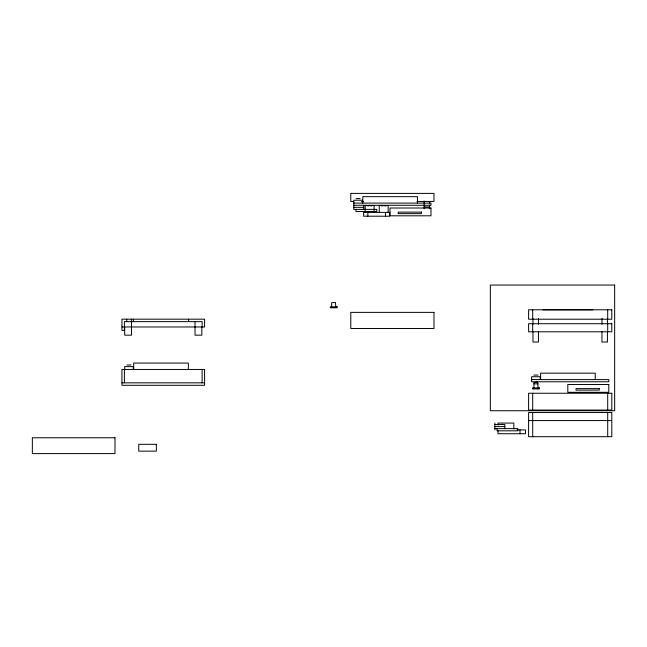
<?xml version="1.0" encoding="UTF-8"?>
<svg xmlns="http://www.w3.org/2000/svg" width="647" height="647" viewBox="0 0 647 647"><rect width="100%" height="100%" fill="white"/><g stroke="black" fill="none" stroke-linecap="round" stroke-linejoin="round"><path stroke-width="0.97" d="M533.929 383.833L538.029 383.833M356.052 198.589L360.144 198.589M353.796 201.452L350.787 201.452L350.787 193.396L433.983 193.396L433.983 201.452L416.943 201.452M361.633 201.452L363.654 201.452M353.796 203.093L430.983 203.093L430.983 205.277L353.796 205.277M424.149 206.919L429.616 206.919M353.796 207.331L363.768 207.331M543.084 309.816L592.814 309.816M121.943 326.97L204.589 326.97L204.589 319.181L121.943 319.181L121.943 330.382L124.402 330.382L124.402 321.64L202.131 321.64L202.131 326.97M126.925 364.981L131.026 364.981M533.864 375.09L537.964 375.09M531.608 379.595L608.795 379.595L608.795 381.779L531.608 381.779L531.608 376.724L540.213 376.724L540.213 379.595M121.943 382.838L204.589 382.838M532.562 388.475L534.519 388.475M528.607 420.574L611.803 420.574M494.858 424.537L504.83 424.537L504.83 428.637M494.858 426.591L504.83 426.591M494.858 428.637L517.81 428.637L517.81 430.821L497.05 430.821L497.05 428.637M517.002 429.899L525.461 429.899L525.461 433.725L498.004 433.725L498.004 430.853M607.703 309.784L607.703 319.214M607.703 323.718L607.703 331.782M607.703 393.255L607.703 410.061M607.703 412.519L607.703 436.701M607.428 318.421L607.428 324.204M607.428 331.782L607.428 342.028L601.961 342.028L601.961 331.321M601.961 318.356L601.961 324.204M595.272 379.595L595.272 373.173L540.625 373.173L540.625 379.595M538.441 318.356L538.441 324.204M538.441 331.321L538.441 342.028L532.974 342.028L532.974 331.782M538.029 387.925L537.754 382.191L533.929 382.466L533.929 387.925M538.029 388.475L538.029 388.887M533.929 388.475L533.929 388.887M532.974 318.704L532.974 324.204M532.699 309.784L532.699 319.214M532.699 323.718L532.699 331.782M532.699 393.255L532.699 410.061M532.699 412.519L532.699 436.701M519.994 429.899L519.994 433.725M513.847 428.929L513.847 423.073L498.004 423.073L498.004 425.022M494.858 423.073L494.858 429.899M429.616 201.452L429.616 203.271M429.616 205.099L429.616 208.738M424.149 200.958L424.149 208.738M417.452 203.093L417.452 196.672L362.813 196.672L362.813 203.093M388.151 212.386L388.151 205.552L379.271 205.552L379.271 212.386M385.491 212.386L385.491 216.211M374.079 212.386L374.079 205.552L365.199 205.552L365.199 212.386M367.868 212.386L367.868 216.211M363.768 205.277L363.768 209.377M362.401 203.093L362.401 200.222L353.796 200.222L353.796 209.377L376.748 209.377L376.748 211.561L355.979 211.561L355.979 209.377M335.761 306.824L335.486 302.456L331.66 302.723L331.66 306.824M202.131 369.453L202.131 382.838M201.856 326.97L201.856 335.162L195.03 335.162L195.03 321.64M188.609 319.214L188.609 321.64M188.334 369.486L188.334 363.064L133.686 363.064L133.686 369.486M133.419 319.214L133.419 321.64M133.282 369.486L133.282 366.614L124.669 366.614L124.669 369.486M131.503 321.64L131.503 335.162L124.669 335.162L124.669 326.97M131.365 319.181L131.365 321.64M126.723 319.181L126.723 321.64M124.402 369.453L124.402 382.838M367.836 206.07A3.413 3.413 0 0 1 371.499 206.102M381.908 206.07A3.413 3.413 0 0 1 385.563 206.102M430.983 208.01L389.995 208.01L389.995 215.799L430.983 215.799L430.983 208.01M421.415 212.111L398.196 212.111L398.196 213.615L421.415 213.615L421.415 212.111M389.72 212.386L363.63 212.386L363.63 216.211L389.72 216.211L389.72 212.386M614.65 285.06L490.337 285.06L490.337 410.74L614.65 410.74L614.65 285.06M337.127 306.824L330.302 306.824L330.302 307.778L337.127 307.778L337.127 306.824M611.803 309.784L528.607 309.784L528.607 319.214L611.803 319.214L611.803 309.784M433.983 312.38L350.787 312.38L350.787 328.498L433.983 328.498L433.983 312.38M611.803 323.718L528.607 323.718L528.607 331.782L611.803 331.782L611.803 323.718M204.589 369.453L121.943 369.453L121.943 385.305L204.589 385.305L204.589 369.453M608.795 384.512L567.807 384.512L567.807 392.3L608.795 392.3L608.795 384.512M539.396 387.925L532.562 387.925L532.562 388.887L539.396 388.887L539.396 387.925M599.235 388.612L576.008 388.612L576.008 390.117L599.235 390.117L599.235 388.612M611.803 393.255L528.607 393.255L528.607 410.061L611.803 410.061L611.803 393.255M611.803 412.519L528.607 412.519L528.607 436.701L611.803 436.701L611.803 412.519M114.996 437.76L32.35 437.76L32.35 453.604L114.996 453.604L114.996 437.76M156.364 444.319L138.741 444.319L138.741 451.145L156.364 451.145L156.364 444.319"/></g></svg>
